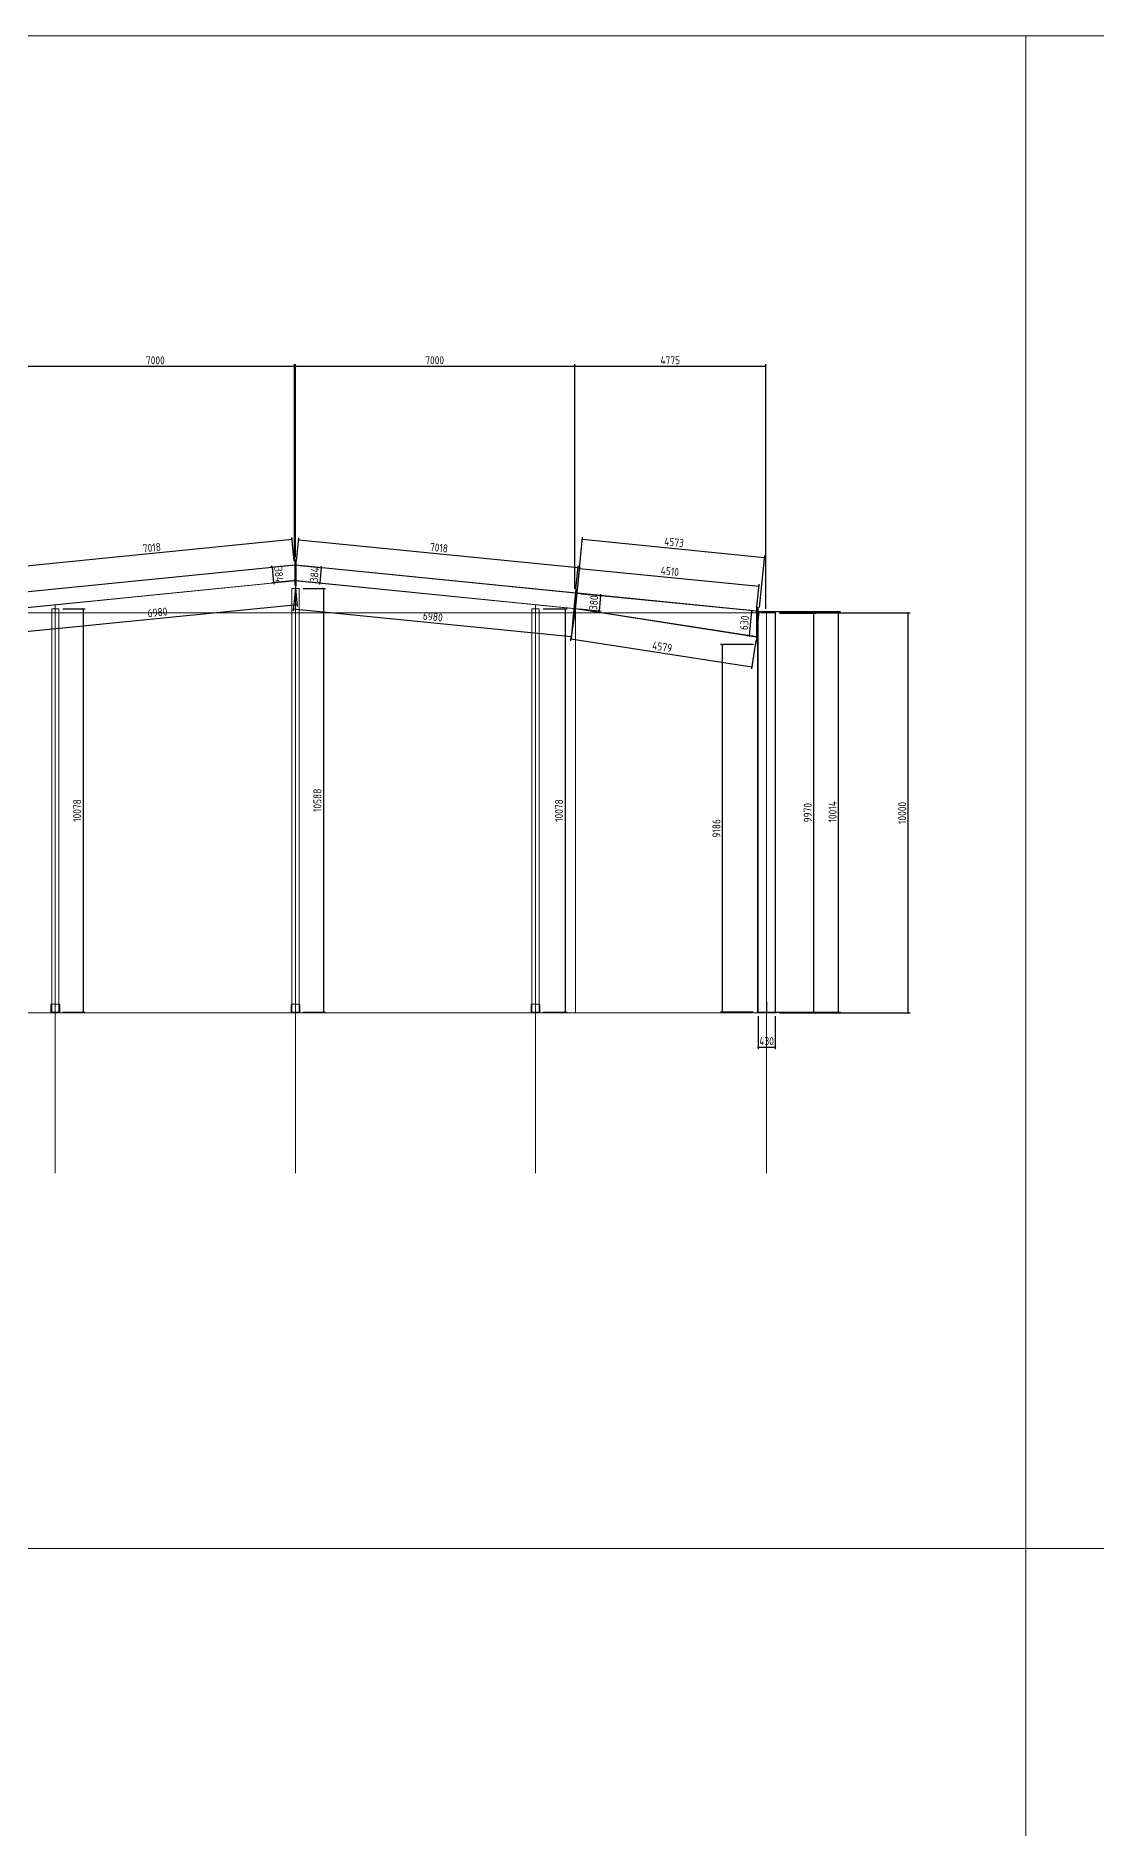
# Model space of a CAD drawing. Extents: x 485428 to 797698, y 56414 to 211814.
# Drawn here: x 594336 to 620832, y 110328 to 155114 of the extents above; entities that cross this region are included whole.
import ezdxf

# ---------------------------------------------------------------- set-up
doc = ezdxf.new("R2010")
doc.units = 0
doc.header["$LTSCALE"] = 1000
doc.header["$MEASUREMENT"] = 0
doc.layers.add('AXIS', color=3, linetype='Continuous')
doc.layers.add('DOTE', color=1, linetype='Continuous')
doc.styles.get("Standard").update_dxf_attribs({"font": 'gbenor.shx', "bigfont": 'gbcbig.shx'})
doc.dimstyles.get("Standard").update_dxf_attribs({"dimscale": 100, "dimtxt": 2, "dimasz": 0.4, "dimexe": 0.5, "dimexo": 1, "dimgap": 0.5, "dimtad": 1, "dimdec": 0, "dimzin": 0, "dimdsep": 46, "dimtxsty": 'Standard', "dimblk": 'ARCHTICK', "dimcen": 0.09, "dimadec": 0, "dimazin": 0, "dimtfac": 1, "dimtdec": 0, "dimtix": 1, "dimtmove": 2, "dimatfit": 3, "dimfxl": 1, "dimtolj": 1, "dimtzin": 0, "dimarcsym": 0})

# ---------------------------------------------------------------- blocks, each defined once
blk = doc.blocks.new('_ArchTick')
at = {"color": 0, "linetype": 'ByBlock', "const_width": 0.4}
blk.add_lwpolyline([(-0.5, -0.5), (0.5, 0.5)], dxfattribs=at)
blk = doc.blocks.new('*D10')
at = {"color": 3, "lineweight": -2}
for p, q in [((600802, 141999), (600802, 146909)), ((607802, 141299), (607802, 146909)), ((600802, 146859), (607802, 146859))]:
    blk.add_line(p, q, dxfattribs=at)
at = {"layer": 'Defpoints', "color": 0}
for p in [(607802, 146859), (600802, 141899), (607802, 141199)]:
    blk.add_point(p, dxfattribs=at)
at = {"color": 3, "lineweight": -2, "xscale": 40, "yscale": 40, "zscale": 40, "rotation": 180}
blk.add_blockref('_ArchTick', (600802, 146859), dxfattribs=at)
at = {"color": 3, "lineweight": -2, "xscale": 40, "yscale": 40, "zscale": 40}
blk.add_blockref('_ArchTick', (607802, 146859), dxfattribs=at)
at = {"color": 0, "lineweight": 15, "insert": (604302, 147009), "char_height": 200, "attachment_point": 5}
blk.add_mtext('\\A1;7000', dxfattribs=at)
blk = doc.blocks.new('*D11')
at = {"color": 3, "lineweight": -2}
for p, q in [((607802, 141299), (607802, 146909)), ((612577, 140799), (612577, 146909)), ((607802, 146859), (612577, 146859))]:
    blk.add_line(p, q, dxfattribs=at)
at = {"layer": 'Defpoints', "color": 0}
for p in [(612577, 146859), (607802, 141199), (612577, 140699)]:
    blk.add_point(p, dxfattribs=at)
at = {"color": 3, "lineweight": -2, "xscale": 40, "yscale": 40, "zscale": 40, "rotation": 180}
blk.add_blockref('_ArchTick', (607802, 146859), dxfattribs=at)
at = {"color": 3, "lineweight": -2, "xscale": 40, "yscale": 40, "zscale": 40}
blk.add_blockref('_ArchTick', (612577, 146859), dxfattribs=at)
at = {"color": 0, "lineweight": 15, "insert": (610190, 147009), "char_height": 200, "attachment_point": 5}
blk.add_mtext('\\A1;4775', dxfattribs=at)
blk = doc.blocks.new('*D12')
at = {"color": 3, "lineweight": -2}
for p, q in [((612922, 140697), (616186, 140697)), ((616136, 130697), (616136, 140697)), ((612922, 130697), (616186, 130697))]:
    blk.add_line(p, q, dxfattribs=at)
at = {"layer": 'Defpoints', "color": 0}
for p in [(612822, 140697), (616136, 140697), (612822, 130697)]:
    blk.add_point(p, dxfattribs=at)
at = {"color": 3, "lineweight": -2, "xscale": 40, "yscale": 40, "zscale": 40}
for p, rotation in [((616136, 140697), 90), ((616136, 130697), 270)]:
    blk.add_blockref('_ArchTick', p, dxfattribs=dict(at, rotation=rotation))
at = {"color": 0, "lineweight": 15, "insert": (615986, 135697), "char_height": 200, "attachment_point": 5, "rotation": 90}
blk.add_mtext('\\A1;10000', dxfattribs=at)
blk = doc.blocks.new('*D14')
at = {"color": 3, "lineweight": -2}
for p, q in [((593822, 143597), (593822, 146907)), ((600822, 142087), (600822, 146907)), ((593822, 146857), (600822, 146857))]:
    blk.add_line(p, q, dxfattribs=at)
at = {"layer": 'Defpoints', "color": 0}
for p in [(600822, 146857), (593822, 143497), (600822, 141987)]:
    blk.add_point(p, dxfattribs=at)
at = {"color": 3, "lineweight": -2, "xscale": 40, "yscale": 40, "zscale": 40, "rotation": 180}
blk.add_blockref('_ArchTick', (593822, 146857), dxfattribs=at)
at = {"color": 3, "lineweight": -2, "xscale": 40, "yscale": 40, "zscale": 40}
blk.add_blockref('_ArchTick', (600822, 146857), dxfattribs=at)
at = {"color": 0, "lineweight": 15, "insert": (597322, 147007), "char_height": 200, "attachment_point": 5}
blk.add_mtext('\\A1;7000', dxfattribs=at)
blk = doc.blocks.new('*D15')
at = {"color": 0, "lineweight": -2}
for p, q in [((612922, 140687), (613824, 140687)), ((613774, 130717), (613774, 140687)), ((612922, 130717), (613824, 130717))]:
    blk.add_line(p, q, dxfattribs=at)
at = {"layer": 'Defpoints', "color": 0}
for p in [(612822, 140687), (613774, 140687), (612822, 130717)]:
    blk.add_point(p, dxfattribs=at)
at = {"color": 0, "lineweight": -2, "xscale": 40, "yscale": 40, "zscale": 40}
for p, rotation in [((613774, 140687), 90), ((613774, 130717), 270)]:
    blk.add_blockref('_ArchTick', p, dxfattribs=dict(at, rotation=rotation))
at = {"color": 0, "lineweight": 15, "insert": (613624, 135702), "char_height": 200, "attachment_point": 5, "rotation": 90}
blk.add_mtext('\\A1;9970', dxfattribs=at)
blk = doc.blocks.new('*D16')
at = {"color": 0, "lineweight": -2}
for p, q in [((612482, 140731), (614445, 140731)), ((614395, 130717), (614395, 140731)), ((612482, 130717), (614445, 130717))]:
    blk.add_line(p, q, dxfattribs=at)
at = {"layer": 'Defpoints', "color": 0}
for p in [(612382, 140731), (614395, 140731), (612382, 130717)]:
    blk.add_point(p, dxfattribs=at)
at = {"color": 0, "lineweight": -2, "xscale": 40, "yscale": 40, "zscale": 40}
for p, rotation in [((614395, 140731), 90), ((614395, 130717), 270)]:
    blk.add_blockref('_ArchTick', p, dxfattribs=dict(at, rotation=rotation))
at = {"color": 0, "lineweight": 15, "insert": (614245, 135724), "char_height": 200, "attachment_point": 5, "rotation": 90}
blk.add_mtext('\\A1;10014', dxfattribs=at)
blk = doc.blocks.new('*D17')
at = {"color": 0, "lineweight": -2}
for p, q in [((612382, 130617), (612382, 129794)), ((612812, 130617), (612812, 129794)), ((612382, 129844), (612812, 129844))]:
    blk.add_line(p, q, dxfattribs=at)
at = {"layer": 'Defpoints', "color": 0}
for p in [(612382, 130717), (612812, 130717), (612812, 129844)]:
    blk.add_point(p, dxfattribs=at)
at = {"color": 0, "lineweight": -2, "xscale": 40, "yscale": 40, "zscale": 40, "rotation": 180}
blk.add_blockref('_ArchTick', (612382, 129844), dxfattribs=at)
at = {"color": 0, "lineweight": -2, "xscale": 40, "yscale": 40, "zscale": 40}
blk.add_blockref('_ArchTick', (612812, 129844), dxfattribs=at)
at = {"color": 0, "lineweight": 15, "insert": (612597, 129994), "char_height": 200, "attachment_point": 5}
blk.add_mtext('\\A1;430', dxfattribs=at)
blk = doc.blocks.new('*D18')
at = {"color": 0, "lineweight": -2}
for p, q in [((612272, 139903), (611443, 139903)), ((611493, 130717), (611493, 139903)), ((612272, 130717), (611443, 130717))]:
    blk.add_line(p, q, dxfattribs=at)
at = {"layer": 'Defpoints', "color": 0}
for p in [(611493, 139903), (612372, 139903), (612372, 130717)]:
    blk.add_point(p, dxfattribs=at)
at = {"color": 0, "lineweight": -2, "xscale": 40, "yscale": 40, "zscale": 40}
for p, rotation in [((611493, 139903), 90), ((611493, 130717), 270)]:
    blk.add_blockref('_ArchTick', p, dxfattribs=dict(at, rotation=rotation))
at = {"color": 0, "lineweight": 15, "insert": (611343, 135310), "char_height": 200, "attachment_point": 5, "rotation": 90}
blk.add_mtext('\\A1;9186', dxfattribs=at)
blk = doc.blocks.new('*D41')
at = {"color": 0, "lineweight": -2}
for p, q in [((607869, 141283), (608000, 142587)), ((607995, 142538), (612544, 142083)), ((612419, 140828), (612549, 142132))]:
    blk.add_line(p, q, dxfattribs=at)
at = {"layer": 'Defpoints', "color": 0}
for p in [(612544, 142083), (607859, 141183), (612409, 140728)]:
    blk.add_point(p, dxfattribs=at)
at = {"color": 0, "lineweight": -2, "xscale": 40, "yscale": 40, "zscale": 40}
for p, rotation in [((607995, 142538), 174.2894068624966), ((612544, 142083), 354.2894068624967)]:
    blk.add_blockref('_ArchTick', p, dxfattribs=dict(at, rotation=rotation))
at = {"color": 0, "lineweight": 15, "insert": (610284, 142459), "char_height": 200, "attachment_point": 5, "rotation": 354.2894}
blk.add_mtext('\\A1;4573', dxfattribs=at)
blk = doc.blocks.new('*D42')
at = {"color": 0, "lineweight": -2}
for p, q in [((607869, 141283), (607927, 141858)), ((607922, 141808), (612409, 141359)), ((612356, 140834), (612414, 141409))]:
    blk.add_line(p, q, dxfattribs=at)
at = {"layer": 'Defpoints', "color": 0}
for p in [(607859, 141183), (612409, 141359), (612346, 140735)]:
    blk.add_point(p, dxfattribs=at)
at = {"color": 0, "lineweight": -2, "xscale": 40, "yscale": 40, "zscale": 40}
for p, rotation in [((607922, 141808), 174.2894068625014), ((612409, 141359), 354.2894068625013)]:
    blk.add_blockref('_ArchTick', p, dxfattribs=dict(at, rotation=rotation))
at = {"color": 0, "lineweight": 15, "insert": (610180, 141733), "char_height": 200, "attachment_point": 5, "rotation": 354.2894}
blk.add_mtext('\\A1;4510', dxfattribs=at)
blk = doc.blocks.new('*D43')
at = {"color": 0, "lineweight": -2}
for p, q in [((607806, 140706), (607696, 140000)), ((607704, 140050), (612229, 139346)), ((612331, 140003), (612221, 139297))]:
    blk.add_line(p, q, dxfattribs=at)
at = {"layer": 'Defpoints', "color": 0}
for p in [(607821, 140805), (612346, 140101), (612229, 139346)]:
    blk.add_point(p, dxfattribs=at)
at = {"color": 0, "lineweight": -2, "xscale": 40, "yscale": 40, "zscale": 40}
for p, rotation in [((607704, 140050), 171.1606204450555), ((612229, 139346), 351.1606204450555)]:
    blk.add_blockref('_ArchTick', p, dxfattribs=dict(at, rotation=rotation))
at = {"color": 0, "lineweight": 15, "insert": (609989, 139846), "char_height": 200, "attachment_point": 5, "rotation": 351.1606}
blk.add_mtext('\\A1;4579', dxfattribs=at)
blk = doc.blocks.new('*D44')
at = {"color": 0, "lineweight": -2}
for p, q in [((607959, 141173), (608496, 141120)), ((608447, 141124), (608409, 140746)), ((608447, 141124), (608451, 141164)), ((607921, 140795), (608459, 140741)), ((608409, 140746), (608405, 140707))]:
    blk.add_line(p, q, dxfattribs=at)
at = {"layer": 'Defpoints', "color": 0}
for p in [(607859, 141183), (607821, 140805), (608409, 140746)]:
    blk.add_point(p, dxfattribs=at)
at = {"color": 0, "lineweight": -2, "xscale": 40, "yscale": 40, "zscale": 40}
for p, rotation in [((608447, 141124), 264.2894068624881), ((608409, 140746), 84.28940686248815)]:
    blk.add_blockref('_ArchTick', p, dxfattribs=dict(at, rotation=rotation))
at = {"color": 0, "lineweight": 15, "insert": (608278, 140950), "char_height": 200, "attachment_point": 5, "rotation": 84.2894}
blk.add_mtext('\\A1;380', dxfattribs=at)
blk = doc.blocks.new('*D45')
at = {"color": 0, "lineweight": -2}
for p, q in [((612223, 140747), (612160, 140120)), ((612309, 140738), (612173, 140752)), ((612247, 140111), (612111, 140125))]:
    blk.add_line(p, q, dxfattribs=at)
at = {"layer": 'Defpoints', "color": 0}
for p in [(612409, 140728), (612160, 140120), (612346, 140101)]:
    blk.add_point(p, dxfattribs=at)
at = {"color": 0, "lineweight": -2, "xscale": 40, "yscale": 40, "zscale": 40}
for p, rotation in [((612223, 140747), 84.28940686249409), ((612160, 140120), 264.289406862494)]:
    blk.add_blockref('_ArchTick', p, dxfattribs=dict(at, rotation=rotation))
at = {"color": 0, "lineweight": 15, "insert": (612042, 140448), "char_height": 200, "attachment_point": 5, "rotation": 84.2894}
blk.add_mtext('\\A1;630', dxfattribs=at)
blk = doc.blocks.new('*D46')
at = {"color": 0, "lineweight": -2}
for p, q in [((600940, 141877), (601518, 141819)), ((601468, 141824), (601430, 141442)), ((601468, 141824), (601472, 141864)), ((600902, 141495), (601479, 141437)), ((601430, 141442), (601426, 141402))]:
    blk.add_line(p, q, dxfattribs=at)
at = {"layer": 'Defpoints', "color": 0}
for p in [(600840, 141887), (600802, 141505), (601430, 141442)]:
    blk.add_point(p, dxfattribs=at)
at = {"color": 0, "lineweight": -2, "xscale": 40, "yscale": 40, "zscale": 40}
for p, rotation in [((601468, 141824), 264.2894068624934), ((601430, 141442), 84.28940686249345)]:
    blk.add_blockref('_ArchTick', p, dxfattribs=dict(at, rotation=rotation))
at = {"color": 0, "lineweight": 15, "insert": (601300, 141648), "char_height": 200, "attachment_point": 5, "rotation": 84.2894}
blk.add_mtext('\\A1;384', dxfattribs=at)
blk = doc.blocks.new('*D47')
at = {"color": 0, "lineweight": -2}
for p, q in [((600850, 141987), (600909, 142573)), ((600904, 142523), (607887, 141825)), ((607833, 141288), (607892, 141874))]:
    blk.add_line(p, q, dxfattribs=at)
at = {"layer": 'Defpoints', "color": 0}
for p in [(600840, 141887), (607887, 141825), (607824, 141189)]:
    blk.add_point(p, dxfattribs=at)
at = {"color": 0, "lineweight": -2, "xscale": 40, "yscale": 40, "zscale": 40}
for p, rotation in [((600904, 142523), 174.2894068624965), ((607887, 141825), 354.2894068624964)]:
    blk.add_blockref('_ArchTick', p, dxfattribs=dict(at, rotation=rotation))
at = {"color": 0, "lineweight": 15, "insert": (604410, 142323), "char_height": 200, "attachment_point": 5, "rotation": 354.2894}
blk.add_mtext('\\A1;7018', dxfattribs=at)
blk = doc.blocks.new('*D48')
at = {"color": 0, "lineweight": -2}
for p, q in [((600830, 141402), (600765, 140747)), ((600770, 140797), (607715, 140102)), ((607775, 140707), (607710, 140053))]:
    blk.add_line(p, q, dxfattribs=at)
at = {"layer": 'Defpoints', "color": 0}
for p in [(600840, 141501), (607785, 140807), (607715, 140102)]:
    blk.add_point(p, dxfattribs=at)
at = {"color": 0, "lineweight": -2, "xscale": 40, "yscale": 40, "zscale": 40}
for p, rotation in [((600770, 140797), 174.2894068624963), ((607715, 140102), 354.2894068624963)]:
    blk.add_blockref('_ArchTick', p, dxfattribs=dict(at, rotation=rotation))
at = {"color": 0, "lineweight": 15, "insert": (604257, 140599), "char_height": 200, "attachment_point": 5, "rotation": 354.2894}
blk.add_mtext('\\A1;6980', dxfattribs=at)
blk = doc.blocks.new('*D49')
at = {"color": 0, "lineweight": -2}
for p, q in [((600705, 141877), (600190, 141826)), ((600240, 141831), (600236, 141871)), ((600240, 141831), (600278, 141449)), ((600743, 141495), (600229, 141444)), ((600278, 141449), (600282, 141409))]:
    blk.add_line(p, q, dxfattribs=at)
at = {"layer": 'Defpoints', "color": 0}
for p in [(600804, 141887), (600278, 141449), (600843, 141505)]:
    blk.add_point(p, dxfattribs=at)
at = {"color": 0, "lineweight": -2, "xscale": 40, "yscale": 40, "zscale": 40}
for p, rotation in [((600240, 141831), 275.7105931375065), ((600278, 141449), 95.71059313750655)]:
    blk.add_blockref('_ArchTick', p, dxfattribs=dict(at, rotation=rotation))
at = {"color": 0, "lineweight": 15, "insert": (600409, 141655), "char_height": 200, "attachment_point": 5, "rotation": 275.7106}
blk.add_mtext('\\A1;384', dxfattribs=at)
blk = doc.blocks.new('*D50')
at = {"color": 0, "lineweight": -2}
for p, q in [((600741, 142525), (593757, 141827)), ((600794, 141987), (600736, 142575)), ((593811, 141288), (593752, 141877))]:
    blk.add_line(p, q, dxfattribs=at)
at = {"layer": 'Defpoints', "color": 0}
for p in [(593757, 141827), (600804, 141887), (593821, 141189)]:
    blk.add_point(p, dxfattribs=at)
at = {"color": 0, "lineweight": -2, "xscale": 40, "yscale": 40, "zscale": 40}
for p, rotation in [((600741, 142525), 5.71059313750367), ((593757, 141827), 185.7105931375037)]:
    blk.add_blockref('_ArchTick', p, dxfattribs=dict(at, rotation=rotation))
at = {"color": 0, "lineweight": 15, "insert": (597234, 142325), "char_height": 200, "attachment_point": 5, "rotation": 5.7106}
blk.add_mtext('\\A1;7018', dxfattribs=at)
blk = doc.blocks.new('*D51')
at = {"color": 0, "lineweight": -2}
for p, q in [((600814, 141402), (600869, 140857)), ((593869, 140707), (593924, 140163)), ((593919, 140213), (600864, 140907))]:
    blk.add_line(p, q, dxfattribs=at)
at = {"layer": 'Defpoints', "color": 0}
for p in [(600804, 141501), (593859, 140807), (600864, 140907)]:
    blk.add_point(p, dxfattribs=at)
at = {"color": 0, "lineweight": -2, "xscale": 40, "yscale": 40, "zscale": 40}
for p, rotation in [((600864, 140907), 5.710593137499353), ((593919, 140213), 185.7105931374994)]:
    blk.add_blockref('_ArchTick', p, dxfattribs=dict(at, rotation=rotation))
at = {"color": 0, "lineweight": 15, "insert": (597376, 140709), "char_height": 200, "attachment_point": 5, "rotation": 5.7106}
blk.add_mtext('\\A1;6980', dxfattribs=at)
blk = doc.blocks.new('*D67')
at = {"color": 0, "lineweight": -2}
for p, q in [((607012, 140795), (607609, 140795)), ((607559, 140795), (607559, 130717)), ((607012, 130717), (607609, 130717))]:
    blk.add_line(p, q, dxfattribs=at)
at = {"layer": 'Defpoints', "color": 0}
for p in [(606912, 140795), (606912, 130717), (607559, 130717)]:
    blk.add_point(p, dxfattribs=at)
at = {"color": 0, "lineweight": -2, "xscale": 40, "yscale": 40, "zscale": 40}
for p, rotation in [((607559, 140795), 90), ((607559, 130717), 270)]:
    blk.add_blockref('_ArchTick', p, dxfattribs=dict(at, rotation=rotation))
at = {"color": 0, "lineweight": 15, "insert": (607409, 135756), "char_height": 200, "attachment_point": 5, "rotation": 90}
blk.add_mtext('\\A1;10078', dxfattribs=at)
blk = doc.blocks.new('*D68')
at = {"color": 0, "lineweight": -2}
for p, q in [((601012, 141305), (601572, 141305)), ((601522, 141305), (601522, 130717)), ((601012, 130717), (601572, 130717))]:
    blk.add_line(p, q, dxfattribs=at)
at = {"layer": 'Defpoints', "color": 0}
for p in [(600912, 141305), (600912, 130717), (601522, 130717)]:
    blk.add_point(p, dxfattribs=at)
at = {"color": 0, "lineweight": -2, "xscale": 40, "yscale": 40, "zscale": 40}
for p, rotation in [((601522, 141305), 90), ((601522, 130717), 270)]:
    blk.add_blockref('_ArchTick', p, dxfattribs=dict(at, rotation=rotation))
at = {"color": 0, "lineweight": 15, "insert": (601372, 136011), "char_height": 200, "attachment_point": 5, "rotation": 90}
blk.add_mtext('\\A1;10588', dxfattribs=at)
blk = doc.blocks.new('*D69')
at = {"color": 0, "lineweight": -2}
for p, q in [((595012, 140795), (595569, 140795)), ((595519, 140795), (595519, 130717)), ((595012, 130717), (595569, 130717))]:
    blk.add_line(p, q, dxfattribs=at)
at = {"layer": 'Defpoints', "color": 0}
for p in [(594912, 140795), (594912, 130717), (595519, 130717)]:
    blk.add_point(p, dxfattribs=at)
at = {"color": 0, "lineweight": -2, "xscale": 40, "yscale": 40, "zscale": 40}
for p, rotation in [((595519, 140795), 90), ((595519, 130717), 270)]:
    blk.add_blockref('_ArchTick', p, dxfattribs=dict(at, rotation=rotation))
at = {"color": 0, "lineweight": 15, "insert": (595369, 135756), "char_height": 200, "attachment_point": 5, "rotation": 90}
blk.add_mtext('\\A1;10078', dxfattribs=at)

msp = doc.modelspace()

# ---------------------------------------------------------------- linework, layer by layer
at = {"color": 2, "lineweight": 15}
for p, q in [((600822.3, 141987), (600804.3, 141987)), ((600804.3, 141405), (600804.3, 141987)), ((600804.4, 142076.1), (600822.5, 141897)), ((600822.3, 141405), (600822.3, 141987)), ((600822.3, 141987), (600840.3, 141987)), ((600822.3, 141405), (600822.3, 141987)), ((600840.3, 141405), (600840.3, 141987)), ((600817.8, 141944.1), (600822.5, 141897)), ((600732.3, 141305), (600912.3, 141305)), ((600822.3, 141405), (600804.3, 141405)), ((600822.3, 141405), (600840.3, 141405)), ((600822.3, 141405), (600822.3, 141305)), ((607775.5, 140709.2), (607833.3, 141286.3)), ((607793.5, 140707.4), (607851.2, 141284.5)), ((607811.4, 140705.6), (607869.1, 141282.7)), ((607833.3, 141286.3), (607869.1, 141282.7)), ((594822.3, 140895), (594822.3, 140795)), ((606822.3, 140895), (606822.3, 140795)), ((607775.5, 140709.2), (607811.4, 140705.6)), ((612346.3, 140833), (612382.3, 140833)), ((612346.3, 140833), (612346.3, 140003)), ((612364.3, 140833), (612364.3, 139903)), ((612382.3, 140833), (612382.3, 139903)), ((612346.3, 140003), (612364.3, 140003)), ((612382.3, 139903), (612364.3, 139903)), ((594727.3, 130917), (594712.3, 130902)), ((594712.3, 130902), (594712.3, 130717)), ((594822.3, 130917), (594727.3, 130917)), ((594822.3, 130917), (594917.3, 130917)), ((594917.3, 130917), (594932.3, 130902)), ((594932.3, 130902), (594932.3, 130717)), ((600727.3, 130917), (600712.3, 130902)), ((600712.3, 130902), (600712.3, 130717)), ((600822.3, 130917), (600727.3, 130917)), ((600822.3, 130917), (600917.3, 130917)), ((600917.3, 130917), (600932.3, 130902)), ((600932.3, 130902), (600932.3, 130717)), ((606727.3, 130917), (606712.3, 130902)), ((606712.3, 130902), (606712.3, 130717)), ((606822.3, 130917), (606727.3, 130917)), ((606822.3, 130917), (606917.3, 130917)), ((606917.3, 130917), (606932.3, 130902)), ((606932.3, 130902), (606932.3, 130717)), ((612597.3, 130967), (612592.3, 130967)), ((612592.3, 130967), (612592.3, 130717)), ((612597.3, 130967), (612602.3, 130967)), ((612602.3, 130967), (612602.3, 130717)), ((594712.3, 130697), (594712.3, 130717)), ((594712.3, 130717), (594932.3, 130717)), ((594932.3, 130697), (594712.3, 130697)), ((594932.3, 130717), (594932.3, 130697)), ((600712.3, 130697), (600712.3, 130717)), ((600712.3, 130717), (600932.3, 130717)), ((600932.3, 130697), (600712.3, 130697)), ((600932.3, 130717), (600932.3, 130697)), ((606712.3, 130697), (606712.3, 130717)), ((606712.3, 130717), (606932.3, 130717)), ((606932.3, 130697), (606712.3, 130697)), ((606932.3, 130717), (606932.3, 130697)), ((612352.3, 130697), (612352.3, 130717)), ((612352.3, 130717), (612842.3, 130717)), ((612842.3, 130697), (612352.3, 130697)), ((612842.3, 130717), (612842.3, 130697))]:
    msp.add_line(p, q, dxfattribs=at)
at = {"lineweight": 15}
for p, q in [((600822.3, 141897), (593820.3, 141196.8)), ((600822.3, 141888.9), (593821.1, 141188.8)), ((600822.3, 141897), (607842.2, 141195)), ((600822.3, 141888.9), (607823.5, 141188.8)), ((600872.1, 141508), (593859.3, 140806.7)), ((600822.3, 141495), (593860.1, 140798.7)), ((600754.4, 141509.8), (607785.3, 140806.7)), ((600822.3, 141495), (607822.3, 140795)), ((607859.1, 141183.2), (612346.3, 140734.5)), ((607860.1, 141193.2), (612346.3, 140744.6)), ((612822.3, 140697), (588597.3, 140697)), ((594732.3, 140795), (594912.3, 140795)), ((606732.3, 140795), (606912.3, 140795)), ((607820.3, 140795.2), (612346.3, 140091.3)), ((607821.3, 140805.1), (612346.3, 140101.4)), ((612382.3, 140741), (612822.3, 140697)), ((612382.3, 140730.9), (612822.3, 140686.9)), ((612822.3, 130697), (569232.3, 130697))]:
    msp.add_line(p, q, dxfattribs=at)
at = {"color": 1, "lineweight": 15}
for p, q in [((600840.3, 141887.1), (600802.1, 141505)), ((600804.3, 141887.1), (600842.5, 141505)), ((612346.3, 140101.4), (612409, 140728.2))]:
    msp.add_line(p, q, dxfattribs=at)
at = {"lineweight": 15}
for points in [[(565618.1, 155114.2), (619078.1, 155114.2), (619078.1, 117314.2), (565618.1, 117314.2)], [(619078.1, 155114.2), (672538.1, 155114.2), (672538.1, 117314.2), (619078.1, 117314.2)], [(565618.1, 117314.2), (619078.1, 117314.2), (619078.1, 79514.2), (565618.1, 79514.2)], [(619078.1, 117314.2), (672538.1, 117314.2), (672538.1, 79514.2), (619078.1, 79514.2)]]:
    msp.add_lwpolyline(points, close=True, dxfattribs=at)
at = {"layer": 'AXIS', "lineweight": 15}
for p, q in [((594822.3, 130697), (594822.3, 126697)), ((600822.3, 130697), (600822.3, 126697)), ((606822.3, 130697), (606822.3, 126697)), ((612597.3, 130697), (612597.3, 126697))]:
    msp.add_line(p, q, dxfattribs=at)
at = {"layer": 'DOTE', "lineweight": 15}
for p, q in [((600822.3, 130697), (600822.3, 141897)), ((607822.3, 130697), (607822.3, 141197)), ((594822.3, 130697), (594822.3, 140895)), ((606822.3, 130697), (606822.3, 140895)), ((612597.3, 130697), (612597.3, 140697))]:
    msp.add_line(p, q, dxfattribs=at)
at = {"layer": 'DOTE', "color": 0, "lineweight": 15}
for p, q in [((600732.3, 130717), (600732.3, 141305)), ((600912.3, 130717), (600912.3, 141305)), ((594732.3, 130717), (594732.3, 140795)), ((594912.3, 130717), (594912.3, 140795)), ((606732.3, 130717), (606732.3, 140795)), ((606912.3, 130717), (606912.3, 140795)), ((612382.3, 130717), (612382.3, 140741)), ((612812.3, 130717), (612812.3, 140687.9)), ((612822.3, 130717), (612822.3, 140697)), ((612372.3, 130717), (612372.3, 139903))]:
    msp.add_line(p, q, dxfattribs=at)

# ---------------------------------------------------------------- dimensions: what is measured, and where the dimension line sits
at = {"lineweight": 15}
for base, p1, p2, picture, middle in [((600822.3, 146857.4), (593822.3, 143497), (600822.3, 141987), '*D14', (597322.3, 147007.4)), ((607802.4, 146859.4), (600802.4, 141898.9), (607802.4, 141198.9), '*D10', (604302.4, 147009.4)), ((612577.4, 146859.4), (607802.4, 141198.9), (612577.4, 140698.9), '*D11', (610189.9, 147009.4))]:
    dim = msp.add_linear_dim(base=base, p1=p1, p2=p2, dimstyle='Standard', override={"dimclrd": 3, "dimclre": 3}, dxfattribs=at)
    dim.commit()
    dim.dimension.update_dxf_attribs({"geometry": picture, "text_midpoint": middle})
at = {"color": 1, "lineweight": 15}
for p1, p2, distance, picture, middle in [((600804.3, 141887.1), (593821.1, 141188.8), -641.2, '*D50', (597234, 142325.2)), ((600840.3, 141887.1), (607823.5, 141188.8), 639.1, '*D47', (604410.4, 142323.1)), ((607859.1, 141183.2), (612409, 140728.2), 1361.1, '*D41', (610284.4, 142459.4)), ((600804.3, 141887.1), (600842.5, 141505), -566.9, '*D49', (600408.6, 141654.6)), ((600840.3, 141887.1), (600802.1, 141505), 630.8, '*D46', (601299.6, 141648.2)), ((607859.1, 141183.2), (612346.3, 140734.5), 628.1, '*D42', (610180.1, 141733.1)), ((593859.3, 140806.7), (600804.3, 141501.2), -597, '*D51', (597376.3, 140709.2)), ((600840.3, 141501.2), (607785.3, 140806.7), -707.8, '*D48', (604257.3, 140599)), ((600912.3, 141305), (600912.3, 130717), 609.5, '*D68', (601371.8, 136011)), ((607859.1, 141183.2), (607821.3, 140805.1), 590.4, '*D44', (608278.4, 140950.4)), ((594912.3, 140795), (594912.3, 130717), 607, '*D69', (595369.4, 135756)), ((606912.3, 140795), (606912.3, 130717), 646.5, '*D67', (607408.8, 135756)), ((607821.3, 140805.1), (612346.3, 140101.4), -764.5, '*D43', (609989.4, 139846)), ((612409, 140728.2), (612346.3, 140101.4), -186.9, '*D45', (612042.4, 140448.4))]:
    dim = msp.add_aligned_dim(p1=p1, p2=p2, distance=distance, dimstyle='Standard', dxfattribs=at)
    dim.commit()
    dim.dimension.update_dxf_attribs({"geometry": picture, "text_midpoint": middle})
for base, p1, p2, picture, middle in [((614395.4, 140730.9), (612382.3, 130717), (612382.3, 140730.9), '*D16', (614245.4, 135723.9)), ((613774, 140686.9), (612822.3, 130717), (612822.3, 140686.9), '*D15', (613624, 135701.9)), ((611492.8, 139903), (612372.3, 130717), (612372.3, 139903), '*D18', (611342.8, 135310))]:
    dim = msp.add_linear_dim(base=base, p1=p1, p2=p2, angle=90, dimstyle='Standard', dxfattribs=at)
    dim.commit()
    dim.dimension.update_dxf_attribs({"geometry": picture, "text_midpoint": middle})
at = {"lineweight": 15}
dim = msp.add_linear_dim(base=(616136.3, 140697), p1=(612822.3, 130697), p2=(612822.3, 140697), angle=90, dimstyle='Standard', override={"dimclrd": 3, "dimclre": 3}, dxfattribs=at)
dim.commit()
dim.dimension.update_dxf_attribs({"geometry": '*D12', "text_midpoint": (615986.3, 135697)})
at = {"color": 1, "lineweight": 15}
dim = msp.add_linear_dim(base=(612812.3, 129844), p1=(612382.3, 130717), p2=(612812.3, 130717), dimstyle='Standard', dxfattribs=at)
dim.commit()
dim.dimension.update_dxf_attribs({"geometry": '*D17', "text_midpoint": (612597.3, 129994)})

doc.saveas('drawing.dxf')
